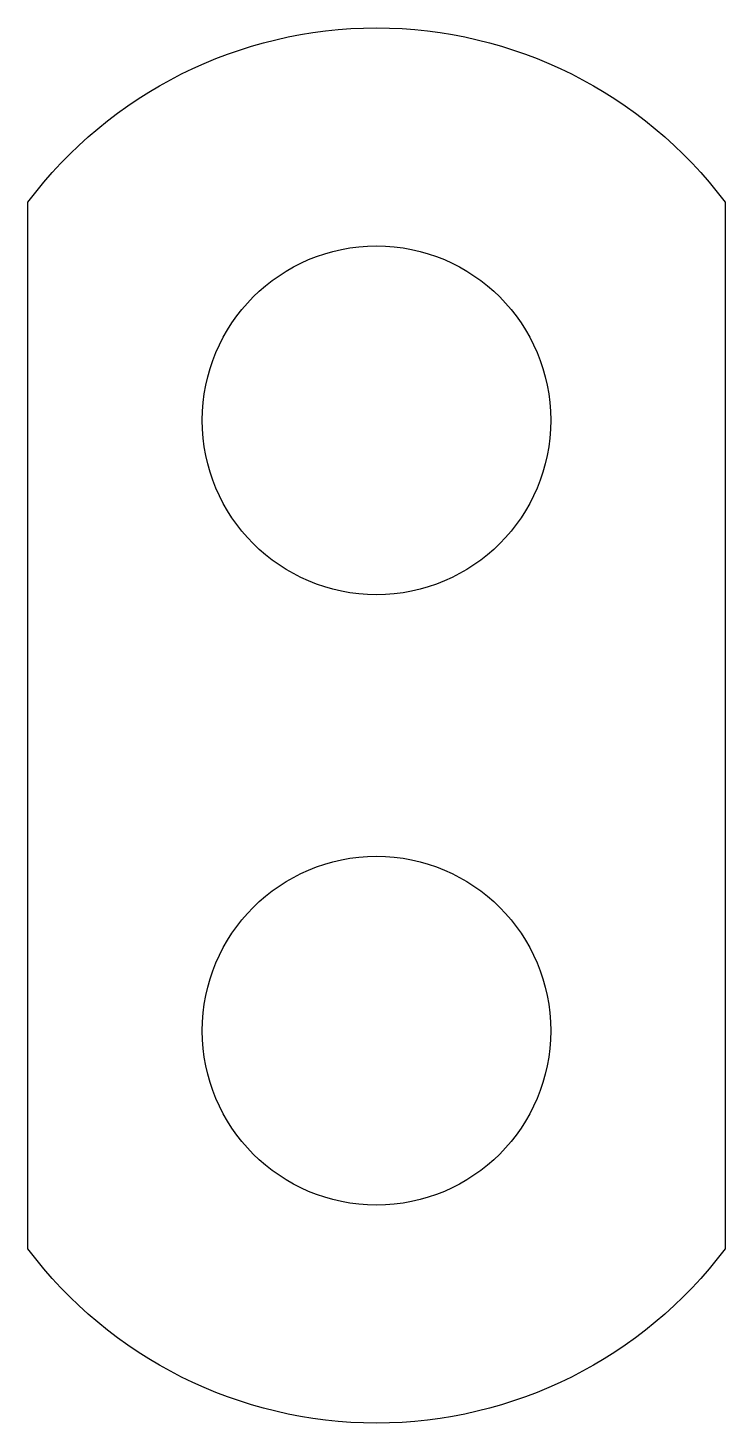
# Model space of a CAD drawing. Header units: millimetres. Extents: x -0.5 to 3.5, y -4 to 4.
import ezdxf

# ---------------------------------------------------------------- set-up
doc = ezdxf.new("R2010")
doc.units = ezdxf.units.MM
doc.layers.get('0').update_dxf_attribs({"true_color": 0xffffff})

msp = doc.modelspace()

# ---------------------------------------------------------------- linework, layer by layer
at = {"color": 7, "linetype": 'Continuous', "true_color": 0xffffff}
msp.add_lwpolyline([(-0.5, 3, -0.5), (3.5, 3), (3.5, -3, -0.5), (-0.5, -3), (-0.5, 3)], format="xyb", dxfattribs=at)
for centre in [(1.5, 1.75), (1.5, -1.75)]:
    msp.add_circle(centre, 1)

doc.saveas('drawing.dxf')
